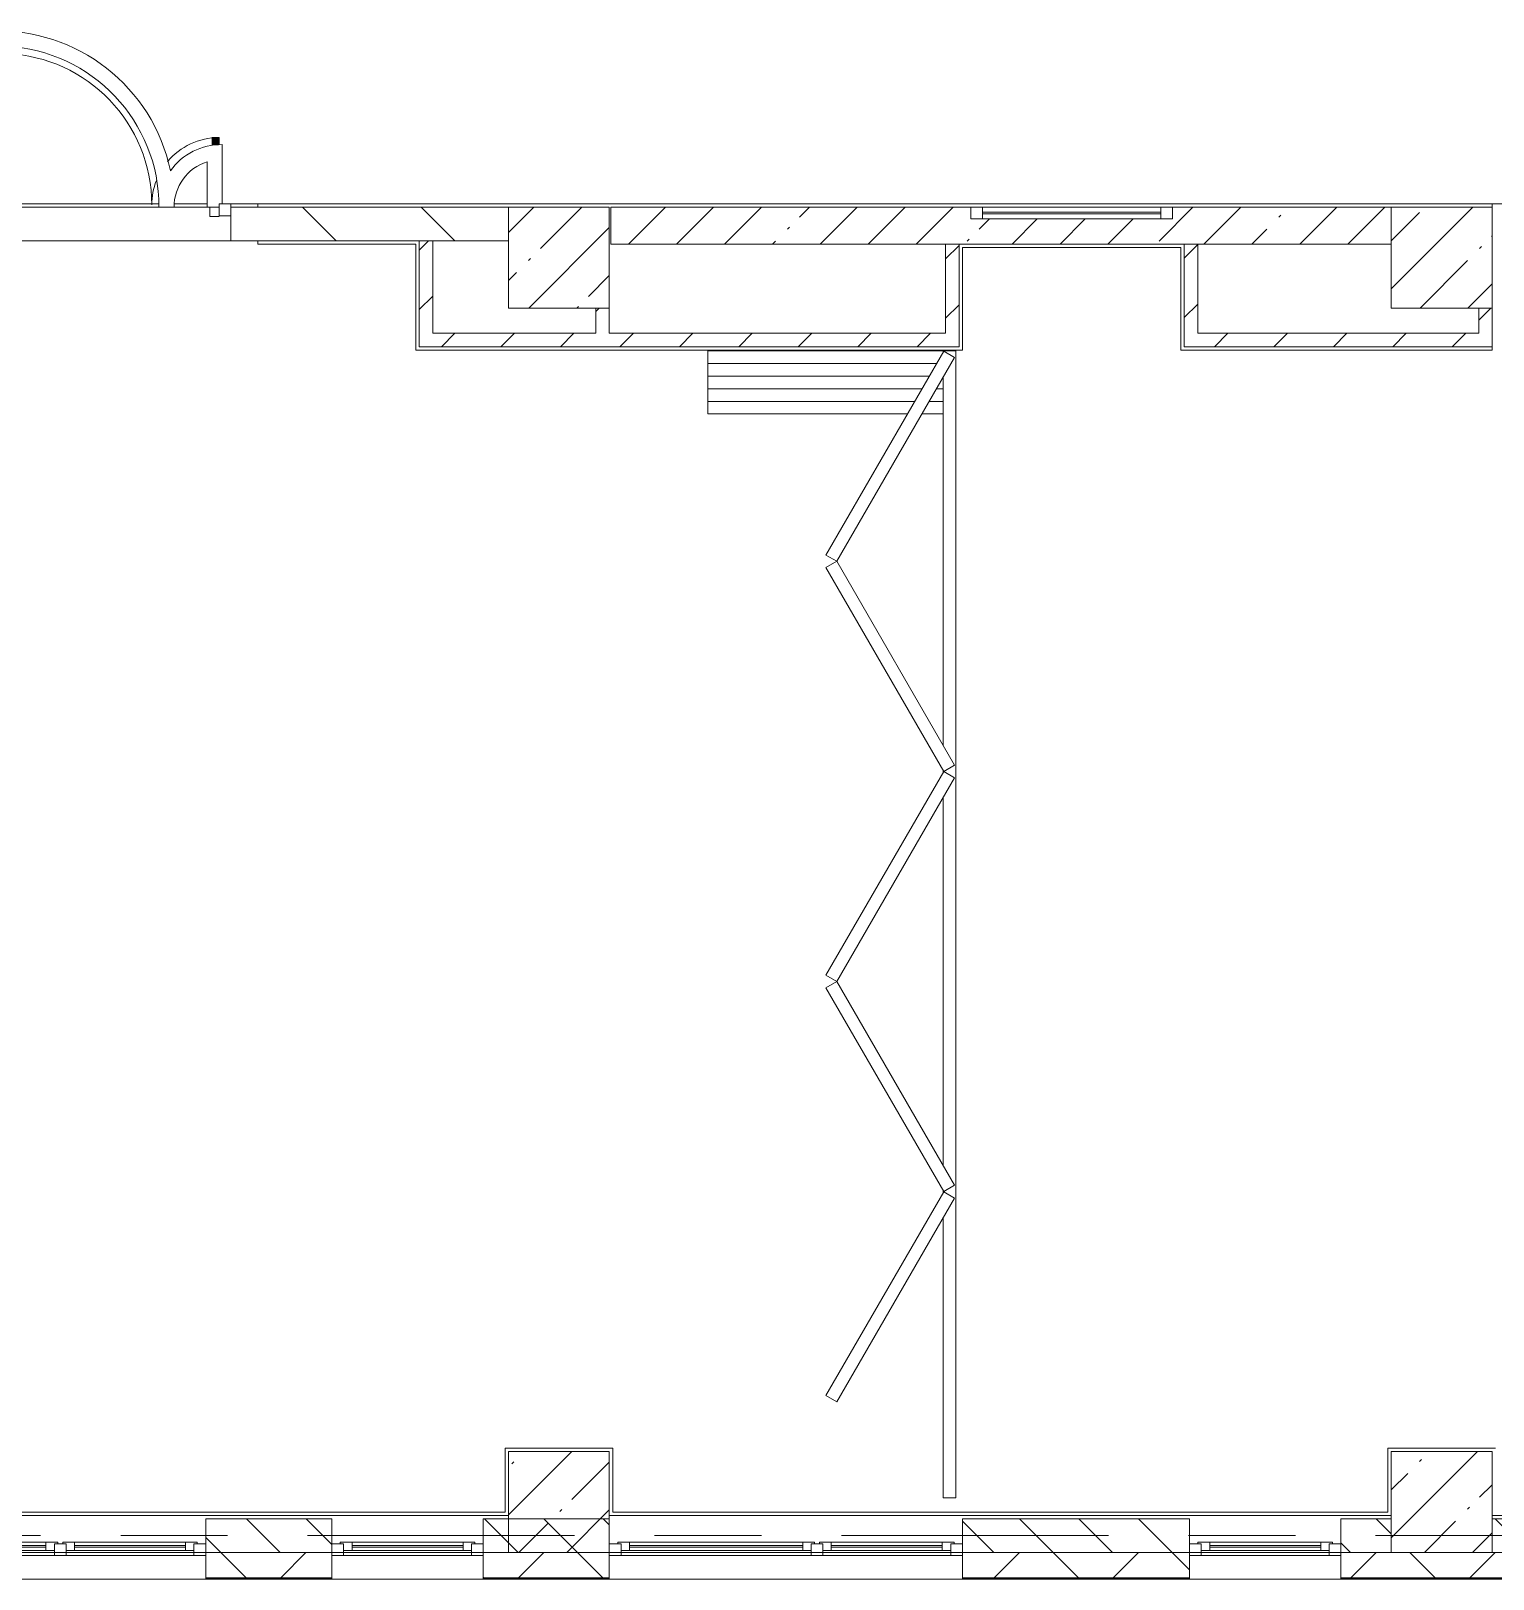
# Model space of a CAD drawing. Header units: millimetres. Extents: x 81469 to 279813, y -8553 to 29000.
# Drawn here: x 166624 to 175318, y -258 to 8948 of the extents above; entities that cross this region are included whole.
import ezdxf

# ---------------------------------------------------------------- set-up
doc = ezdxf.new("R2010")
doc.units = ezdxf.units.MM
doc.linetypes.add('Осевая', pattern=[3175, 635, -476.25, 1587.5, -476.25])
for name, color, linetype, lineweight, true_color in [('A-DETL-GENF-2', 7, 'Continuous', 5, 0xaaaaaa), ('A-DOOR-4', 7, 'Continuous', 5, 0xe2e2e2), ('A-DOOR-5', 7, 'Continuous', 5, 0xaaaaaa), ('A-DOOR-FRAM-4', 7, 'Continuous', 5, 0xaaaaaa), ('A-FLOR-2', 7, 'Continuous', 5, 0xaaaaaa)]:
    doc.layers.add(name, color=color, linetype=linetype, lineweight=lineweight, true_color=true_color)
for name, color, linetype, lineweight in [('A-GLAZ-3', 7, 'Continuous', 5), ('A-GLAZ-CWMG-2', 7, 'Continuous', 5), ('A-WALL', 7, 'Continuous', 9), ('A-WALL-4', 7, 'Continuous', 5), ('I-WALL-21', 7, 'Continuous', 5), ('S-COLS-1', 7, 'Continuous', 5), ('Оси-2', 7, 'Осевая', 9)]:
    doc.layers.add(name, color=color, linetype=linetype, lineweight=lineweight)
pattern_1 = [(45, (152802.76, 0), (-176.7767, 176.7767), [])]
pattern_2 = [(45, (152802.76, 0), (-285.123, 285.123), []), (45, (153087.9, 0), (-285.123, 285.123), [504.031, -100.806, 16.764, -84.042])]

# ---------------------------------------------------------------- blocks, each defined once
blk = doc.blocks.new('120_Окно_СКБ_2Ст - 120_Окно_СКБ_2Ст 2100х2500 _мал створка СЛЕВА_-V106-3_4_3_птичка')
at = {"layer": 'A-GLAZ-3'}
for p, q in [((-1050, -127), (-1050, -57)), ((-1050, -57), (-980, -57)), ((1050, -57), (-1050, -57)), ((-980, -57), (-980, -127)), ((-220, -87), (-980, -87)), ((-980, -87), (-980, -127)), ((-930, -137), (-930, -87)), ((-270, -137), (-270, -87)), ((-220, -127), (-220, -57)), ((-220, -57), (-150, -57)), ((-220, -127), (-220, -87)), ((-150, -57), (-150, -127)), ((980, -87), (-150, -87)), ((-150, -87), (-150, -127)), ((-100, -137), (-100, -87)), ((930, -137), (930, -87)), ((980, -127), (980, -57)), ((980, -57), (1050, -57)), ((980, -127), (980, -87)), ((1050, -57), (1050, -127)), ((-980, -127), (-1050, -127)), ((-1050, -127), (-1000, -127)), ((-980, -127), (-1000, -127)), ((-1000, -127), (-1000, -137)), ((-1000, -137), (-200, -137)), ((-200, -137), (-1000, -137)), ((-930, -107), (-270, -107)), ((-270, -117), (-930, -117)), ((-150, -127), (-220, -127)), ((-200, -127), (-220, -127)), ((-200, -127), (-170, -127)), ((-200, -137), (-200, -127)), ((-150, -127), (-170, -127)), ((-170, -127), (-170, -137)), ((-170, -137), (1000, -137)), ((1000, -137), (-170, -137)), ((-100, -107), (930, -107)), ((930, -117), (-100, -117)), ((1050, -127), (980, -127)), ((1000, -127), (980, -127)), ((1000, -127), (1050, -127)), ((1000, -137), (1000, -127))]:
    blk.add_line(p, q, dxfattribs=at)
blk = doc.blocks.new('120_Окно_СКБ_1Ст - 120_Окно_СКБ_1Ст 900х2500_h_-22445987-3_4_3_птичка')
at = {"layer": 'A-GLAZ-3'}
for p, q in [((-450, -127), (-450, -57)), ((-450, -57), (-380, -57)), ((450, -57), (-450, -57)), ((-380, -57), (-380, -127)), ((380, -87), (-380, -87)), ((-380, -87), (-380, -127)), ((-330, -137), (-330, -87)), ((330, -137), (330, -87)), ((380, -127), (380, -57)), ((380, -57), (450, -57)), ((380, -127), (380, -87)), ((450, -57), (450, -127)), ((-380, -127), (-450, -127)), ((-450, -127), (-400, -127)), ((-380, -127), (-400, -127)), ((-400, -127), (-400, -137)), ((-400, -137), (400, -137)), ((400, -137), (-400, -137)), ((-330, -107), (330, -107)), ((330, -117), (-330, -117)), ((450, -127), (380, -127)), ((400, -127), (380, -127)), ((400, -127), (450, -127)), ((400, -137), (400, -127))]:
    blk.add_line(p, q, dxfattribs=at)
blk = doc.blocks.new('120_Окно_СКБ_1Ст - 120_Окно_СКБ_1Ст 900х2500_h_-20664874-3_4_3_птичка')
at = {"layer": 'A-GLAZ-3'}
for p, q in [((-450, -127), (-450, -57)), ((-450, -57), (-380, -57)), ((450, -57), (-450, -57)), ((-380, -57), (-380, -127)), ((380, -87), (-380, -87)), ((-380, -87), (-380, -127)), ((-330, -137), (-330, -87)), ((330, -137), (330, -87)), ((380, -127), (380, -57)), ((380, -57), (450, -57)), ((380, -127), (380, -87)), ((450, -57), (450, -127)), ((-380, -127), (-450, -127)), ((-450, -127), (-400, -127)), ((-380, -127), (-400, -127)), ((-400, -127), (-400, -137)), ((-400, -137), (400, -137)), ((400, -137), (-400, -137)), ((-330, -107), (330, -107)), ((330, -117), (-330, -117)), ((450, -127), (380, -127)), ((400, -127), (380, -127)), ((400, -127), (450, -127)), ((400, -137), (400, -127))]:
    blk.add_line(p, q, dxfattribs=at)
blk = doc.blocks.new('DOR__перегородка__Прямоугольная - ТП-3_ Вн_ДПГ_6820х3300h-19315679-3_4_3_птичка')
at = {"layer": 'A-DOOR-5'}
for p, q in [((6445.2, 1474.2), (6820, 1474.2)), ((6445.2, 1474.2), (6445.2, 287.5)), ((6520.2, 1474.2), (6520.2, 244.2)), ((6595.2, 1474.2), (6595.2, 200.9)), ((6670.2, 1474.2), (6670.2, 157.6)), ((6745.2, 1474.2), (6745.2, 114.3)), ((6820, 1474.2), (6820, 0)), ((6445.2, 200.9), (6445.2, 75)), ((6520.2, 157.6), (6520.2, 75)), ((6595.2, 114.3), (6595.2, 75)), ((0, 75), (0, 0)), ((0, 75), (1664.5, 75)), ((0, 0), (6820, 0)), ((1814.5, 75), (1826.7, 75)), ((1976.7, 75), (4163.8, 75)), ((4313.8, 75), (4325, 75)), ((4475, 75), (6663.2, 75)), ((6813.2, 75), (6820, 75))]:
    blk.add_line(p, q, dxfattribs=at)
at = {"layer": 'A-DOOR-FRAM-4'}
for p, q in [((570.4, 706.9), (607.9, 771.8)), ((607.9, 771.8), (1820.3, 71.7)), ((1820.9, 71.7), (3033.3, 771.8)), ((3033.3, 771.8), (3070.8, 706.9)), ((3069.7, 706.9), (3107.3, 771.8)), ((3107.3, 771.8), (4319.6, 71.7)), ((4319.2, 71.7), (5531.6, 771.8)), ((5531.6, 771.8), (5569.1, 706.9)), ((5569.1, 706.9), (5606.6, 771.8)), ((5606.6, 771.8), (6818.9, 71.7)), ((1782.7, 6.7), (570.4, 706.9)), ((3070.8, 706.9), (1858.4, 6.7)), ((4282.1, 6.7), (3069.7, 706.9)), ((5569.1, 706.9), (4356.7, 6.7)), ((6781.4, 6.7), (5569.1, 706.9)), ((1820.3, 71.7), (1782.7, 6.7)), ((1858.4, 6.7), (1820.9, 71.7)), ((4319.6, 71.7), (4282.1, 6.7)), ((4356.7, 6.7), (4319.2, 71.7)), ((6818.9, 71.7), (6781.4, 6.7))]:
    blk.add_line(p, q, dxfattribs=at)
blk = doc.blocks.new('BSC_Колонна _Прямоугольная - 600х600-V202-3_4_3_птичка')
at = {"layer": 'S-COLS-1'}
h = blk.add_hatch(dxfattribs=at)
h.set_pattern_fill('FP_115', color=256, style=0, pattern_type=2)
h.set_pattern_definition([(45, (-22210, -7600), (-285.123, 285.123), []), (45, (-21924.88, -7600), (-285.123, 285.123), [504.031, -100.806, 16.764, -84.042])])
h.paths.add_polyline_path([(-300, -300), (300, -300), (300, 300), (-300, 300), (-300, 150.3)])
for p, q in [((300, 300), (-300, 300)), ((-300, 300), (-300, -300)), ((300, -300), (300, 300)), ((-300, -300), (300, -300))]:
    blk.add_line(p, q, dxfattribs=at)
blk = doc.blocks.new('BSC_Колонна _Прямоугольная - 600х600-V203-3_4_3_птичка')
at = {"layer": 'S-COLS-1'}
h = blk.add_hatch(dxfattribs=at)
h.set_pattern_fill('FP_116', color=256, style=0, pattern_type=2)
h.set_pattern_definition([(45, (-22210, -200), (-285.123, 285.123), []), (45, (-21924.88, -200), (-285.123, 285.123), [504.031, -100.806, 16.764, -84.042])])
h.paths.add_polyline_path([(-300, -300), (300, -300), (300, 300), (-300, 300)])
for p, q in [((300, 300), (-300, 300)), ((-300, 300), (-300, -300)), ((300, -300), (300, 300)), ((-300, -300), (300, -300))]:
    blk.add_line(p, q, dxfattribs=at)
blk = doc.blocks.new('BSC_Колонна _Прямоугольная - 600х600-V211-3_4_3_птичка')
at = {"layer": 'S-COLS-1'}
h = blk.add_hatch(dxfattribs=at)
h.set_pattern_fill('FP_126', color=256, style=0, pattern_type=2)
h.set_pattern_definition([(45, (-16960, -7600), (-285.123, 285.123), []), (45, (-16674.88, -7600), (-285.123, 285.123), [504.031, -100.806, 16.764, -84.042])])
h.paths.add_polyline_path([(-300, -300), (300, -300), (300, 300), (-300, 300)])
for p, q in [((300, 300), (-300, 300)), ((-300, 300), (-300, -300)), ((300, -300), (300, 300)), ((-300, -300), (300, -300))]:
    blk.add_line(p, q, dxfattribs=at)
blk = doc.blocks.new('120_Окно_СКБ_1Ст - 120_Окно_СКБ_1Ст 400х1200 EI30-24228621-3_4_3_птичка')
at = {"layer": 'A-GLAZ-3'}
for p, q in [((-600, 40), (-600, 110)), ((-600, 110), (-530, 110)), ((600, 110), (-600, 110)), ((-530, 110), (-530, 40)), ((530, 40), (530, 110)), ((530, 110), (600, 110)), ((600, 110), (600, 40)), ((-530, 40), (-600, 40)), ((-600, 40), (600, 40)), ((530, 80), (-530, 80)), ((530, 70), (-530, 70)), ((600, 40), (530, 40))]:
    blk.add_line(p, q, dxfattribs=at)
blk = doc.blocks.new('Прямоугольный импост - 50 x 70 мм-31927764-3_4_3_птичка')
at = {"layer": 'A-GLAZ-CWMG-2'}
for p, q in [((-70, 35), (0, 35)), ((-70, -35), (-70, 35)), ((0, 35), (0, -35)), ((0, -35), (-70, -35))]:
    blk.add_line(p, q, dxfattribs=at)
blk = doc.blocks.new('Дверь_Витражная_остекление_ - ДВН_ДАО_Главный вход_1200 в свету Д-22 _п_-31928779-3_4_3_птичка')
at = {"layer": 'A-DOOR-4'}
for points in [[(-615.1, 30), (-610, 30), (-615.1, 930)], [(610, 384.3), (650, 387.9), (650, 430), (610, 430), (610, 387.9)]]:
    blk.add_hatch(color=256, dxfattribs=at).paths.add_polyline_path(points)
at = {"layer": 'A-DETL-GENF-2'}
for p, q in [((-610, 30), (-610, 930)), ((650, 430), (610, 430)), ((610, 430), (610, 384.3)), ((650, 386.8), (650, 430)), ((-595, 30), (-615.1, 30)), ((-595, -40), (-595, 30)), ((595, -40), (595, 16)), ((-650, -40), (-595, -40)), ((650, -40), (595, -40))]:
    blk.add_line(p, q, dxfattribs=at)
at = {"layer": 'A-DOOR-5'}
blk.add_line((650, 430), (650, 386.8), dxfattribs=at)
for centre, radius, start, end in [((-650, 30), 900, 360, 87.74159), ((650, 30), 400, 90, 140.11585), ((650, 30), 400, 158.72613, 180)]:
    blk.add_arc(centre, radius, start, end, dxfattribs=at)

msp = doc.modelspace()

# ---------------------------------------------------------------- hatches: boundary and pattern name
at = {"layer": 'A-WALL-4'}
h = msp.add_hatch(dxfattribs=at)
h.set_pattern_fill('FP_66', color=256, style=0, pattern_type=2)
h.set_pattern_definition([(135, (152802.76, 0), (-176.7767, -176.7767), [])])
h.paths.add_polyline_path([(218061.5, -100), (218212.8, -100), (218212.8, 100), (217962.8, 100), (217962.8, -100)])
h.paths.add_polyline_path([(207807.2, -100), (208312.8, -100), (208312.8, 100), (207562.8, 100), (207562.8, -100)])
h.paths.add_polyline_path([(209712.8, -100), (210612.8, -100), (210612.8, 100), (209712.8, 100), (209712.8, -52.2)])
h.paths.add_polyline_path([(217062.8, -100), (217062.8, 100), (216512.8, 100), (216512.8, -100)])
h.paths.add_polyline_path([(214212.8, -100), (214412.8, -100), (214412.8, 100), (214212.8, 100), (214212.8, 42.9)])
h.paths.add_polyline_path([(196620.8, -100), (197112.8, -100), (197112.8, 100), (196212.8, 100), (196212.8, -100)])
h.paths.add_polyline_path([(200962.8, -100), (200962.8, 100), (200712.8, 100), (200712.8, -100)])
h.paths.add_polyline_path([(203812.8, -100), (203812.8, 100), (203062.8, 100), (203062.8, -100)])
h.paths.add_polyline_path([(195462.8, -100), (195712.8, -100), (195712.8, 100), (195462.8, 100)])
h.paths.add_polyline_path([(205212.8, -100), (205462.8, -100), (205462.8, 100), (205212.8, 100), (205212.8, 33.3)])
h.paths.add_polyline_path([(194562.8, -100), (194562.8, 100), (193942.8, 100), (193942.8, -100)])
h.paths.add_polyline_path([(186672.8, -100), (186672.8, 100), (186412.8, 100), (186412.8, -100)])
h.paths.add_polyline_path([(191342.8, -100), (191342.8, 100), (191292.8, 100), (191292.8, -100)])
h.paths.add_polyline_path([(182612.5, -100), (182785.6, -100), (182785.6, 100), (182612.5, 100), (182612.5, 55.2)])
h.paths.add_polyline_path([(190792.8, -100), (190792.8, 100), (190225.8, 100), (190225.8, -100)])
h.paths.add_polyline_path([(184502.1, -100), (184912.8, -100), (184912.8, 100), (183685.6, 100), (183685.6, -100)])
h.paths.add_polyline_path([(188772.8, -100), (189325.8, -100), (189325.8, 100), (188772.8, 100)])
h.paths.add_polyline_path([(175312.8, -100), (175512.8, -100), (175512.8, 100), (175312.8, 100), (175312.8, 63.6)])
h.paths.add_polyline_path([(177612.8, -100), (178362.8, -100), (178362.8, 100), (177612.8, 100)])
h.paths.add_polyline_path([(168412.8, -100), (168412.8, 100), (167662.8, 100), (167662.8, -100)])
h.paths.add_polyline_path([(174412.8, -100), (174712.8, -100), (174712.8, 100), (174412.8, 100)])
h.paths.add_polyline_path([(169312.8, -100), (170062.8, -100), (170062.8, 100), (169312.8, 100)])
h.paths.add_polyline_path([(172383.5, -100), (173512.8, -100), (173512.8, 100), (172162.8, 100), (172162.8, -100)])
h.paths.add_polyline_path([(179212.5, -100), (179212.5, 100), (178962.8, 100), (178962.8, -100)])
h.paths.add_polyline_path([(159632.8, -100), (160462.8, -100), (160462.8, 100), (159632.8, 100)])
h.paths.add_polyline_path([(163912.8, -100), (163912.8, 100), (163162.5, 100), (163162.5, -100)])
h.paths.add_polyline_path([(164925.9, -100), (164962.8, -100), (164962.8, 100), (164812.8, 100), (164812.8, -100)])
h = msp.add_hatch(dxfattribs=at)
h.set_pattern_fill('FP_68', color=256, style=0, pattern_type=2)
h.set_pattern_definition([(45, (152802.76, 0), (-353.5534, 353.5534), []), (135, (152802.76, 0), (-353.5534, -353.5534), [])])
h.paths.add_polyline_path([(207807.2, -250), (208312.8, -250), (208312.8, -100), (207562.8, -100), (207562.8, -250)])
h.paths.add_polyline_path([(209429.9, -250), (209429.9, -100), (209212.8, -100), (209212.8, -250)])
h.paths.add_polyline_path([(197112.8, -250), (197112.8, -100), (195462.8, -100), (195462.8, -250), (196620.8, -250)])
h.paths.add_polyline_path([(200962.8, -250), (200962.8, -100), (200212.8, -100), (200212.8, -250), (200712.8, -250)])
h.paths.add_polyline_path([(193942.8, -250), (194562.8, -250), (194562.8, -100), (193942.8, -100)])
h.paths.add_polyline_path([(205462.8, -250), (205462.8, -100), (204712.8, -100), (204712.8, -250), (205010.6, -250)])
h.paths.add_polyline_path([(203062.8, -250), (203812.8, -250), (203812.8, -100), (203062.8, -100)])
h.paths.add_polyline_path([(184502.1, -250), (184912.8, -250), (184912.8, -100), (183685.6, -100), (183685.6, -250)])
h.paths.add_polyline_path([(191842.8, -250), (191842.8, -100), (190225.8, -100), (190225.8, -250), (191027.6, -250)])
h.paths.add_polyline_path([(185812.8, -250), (186672.8, -250), (186672.8, -100), (185812.8, -100)])
h.paths.add_polyline_path([(188772.8, -250), (189325.8, -250), (189325.8, -100), (188772.8, -100)])
h.paths.add_polyline_path([(182785.6, -250), (182785.6, -100), (182012.5, -100), (182012.5, -250), (182637.7, -250)])
h.paths.add_polyline_path([(178908.9, -250), (179212.5, -250), (179212.5, -100), (177612.8, -100), (177612.8, -250), (177976.7, -250)])
h.paths.add_polyline_path([(175312.8, -250), (175512.8, -250), (175512.8, -100), (174412.8, -100), (174412.8, -250), (175180.1, -250)])
h.paths.add_polyline_path([(173512.8, -250), (173512.8, -100), (172162.8, -100), (172162.8, -250), (172383.5, -250)])
h.paths.add_polyline_path([(167662.8, -250), (168412.8, -250), (168412.8, -100), (167662.8, -100)])
h.paths.add_polyline_path([(170062.8, -250), (170062.8, -100), (169312.8, -100), (169312.8, -250), (169586.9, -250)])
h.paths.add_polyline_path([(164812.8, -250), (165562.8, -250), (165562.8, -100), (164812.8, -100)])
h.paths.add_polyline_path([(159632.8, -250), (161062.5, -250), (161062.5, -100), (159632.8, -100)])
h.paths.add_polyline_path([(156532.8, -250), (156532.8, -100), (152542.8, -100), (152542.8, -250), (155603.8, -250)])
h.paths.add_polyline_path([(163912.8, -250), (163912.8, -100), (163162.5, -100), (163162.5, -250)])
at = {"layer": 'I-WALL-21'}
h = msp.add_hatch(dxfattribs=at)
h.set_pattern_fill('FP_67', color=256, style=0, pattern_type=2)
h.set_pattern_definition([(135, (152802.76, 0), (-353.553, -353.553), [])])
h.paths.add_polyline_path([(169462.8, 7700), (169462.8, 7900), (167812, 7900), (167812, 7700), (169012.8, 7700)])
h.paths.add_polyline_path([(160462.8, 7700), (160462.8, 7900), (159332.8, 7900), (159332.8, 7700), (159913.8, 7700)])
h.paths.add_polyline_path([(161062.8, 7700), (164962.8, 7700), (164962.8, 7900), (164262.8, 7900), (164262.8, 7830), (163462.8, 7830), (163462.8, 7900), (161062.8, 7900), (161062.8, 7789.5)])
h.paths.add_polyline_path([(166372, 7700), (166372, 7900), (165562.8, 7900), (165562.8, 7700)])
h.paths.add_polyline_path([(156536, 7700), (156832.8, 7700), (156832.8, 7900), (156532.8, 7900), (156532.8, 7700)])
h = msp.add_hatch(dxfattribs=at)
h.set_pattern_fill('FP_64', color=256, style=0, pattern_type=2)
h.set_pattern_definition(pattern_2)
h.paths.add_polyline_path([(173481.8, 7680), (174712.8, 7680), (174712.8, 7900), (173412.3, 7900), (173412.3, 7830), (172212.3, 7830), (172212.3, 7900), (170072.8, 7900), (170072.8, 7680), (172383.5, 7680)])
h = msp.add_hatch(dxfattribs=at)
h.set_pattern_fill('FP_69', color=256, style=0, pattern_type=2)
h.set_pattern_definition(pattern_1)
h.paths.add_polyline_path([(169012.8, 7150), (169012.8, 7700), (168932.8, 7700), (168932.8, 7150)])
h = msp.add_hatch(dxfattribs=at)
h.set_pattern_fill('FP_69', color=256, style=0, pattern_type=2)
h.set_pattern_definition(pattern_1)
h.paths.add_polyline_path([(172142.8, 7070), (172142.8, 7680), (172062.8, 7680), (172062.8, 7070)])
h = msp.add_hatch(dxfattribs=at)
h.set_pattern_fill('FP_69', color=256, style=0, pattern_type=2)
h.set_pattern_definition(pattern_1)
h.paths.add_polyline_path([(173561.8, 7150), (173561.8, 7680), (173481.8, 7680), (173481.8, 7150)])
h = msp.add_hatch(dxfattribs=at)
h.set_pattern_fill('FP_69', color=256, style=0, pattern_type=2)
h.set_pattern_definition(pattern_1)
h.paths.add_polyline_path([(170062.8, 7150), (170062.8, 7300), (169982.8, 7300), (169982.8, 7150)])
h = msp.add_hatch(dxfattribs=at)
h.set_pattern_fill('FP_69', color=256, style=0, pattern_type=2)
h.set_pattern_definition(pattern_1)
h.paths.add_polyline_path([(175312.8, 7070), (175312.8, 7300), (175232.8, 7300), (175232.8, 7070)])
h = msp.add_hatch(dxfattribs=at)
h.set_pattern_fill('FP_69', color=256, style=0, pattern_type=2)
h.set_pattern_definition(pattern_1)
h.paths.add_polyline_path([(172062.8, 7070), (172062.8, 7150), (168932.8, 7150), (168932.8, 7070), (170519.1, 7070)])
h = msp.add_hatch(dxfattribs=at)
h.set_pattern_fill('FP_69', color=256, style=0, pattern_type=2)
h.set_pattern_definition(pattern_1)
h.paths.add_polyline_path([(175232.8, 7070), (175232.8, 7150), (173481.8, 7150), (173481.8, 7070), (174247.9, 7070)])
at = {"layer": 'S-COLS-1'}
h = msp.add_hatch(dxfattribs=at)
h.set_pattern_fill('FP_64', color=256, style=0, pattern_type=2)
h.set_pattern_definition(pattern_2)
h.paths.add_polyline_path([(169462.8, -100), (170062.8, -100), (170062.8, 500), (169462.8, 500)])

# ---------------------------------------------------------------- linework, layer by layer
at = {"layer": 'A-FLOR-2'}
for p, q in [((167761, 7919), (167761, 8271.9)), ((167671, 8169.4), (167671, 7900)), ((166476.9, 7920), (167384, 7920)), ((167477, 7920), (167671, 7920)), ((167972, 7920), (167761, 7920)), ((175407.7, 7920), (167972, 7920)), ((167972, 7900), (167972, 7920)), ((175312.8, 7920), (175312.8, 7900)), ((167385, 7900), (167475.1, 7900)), ((167671, 7900), (167742, 7900)), ((167972, 7680), (167972, 7700)), ((168912.8, 7680), (167972, 7680)), ((168912.8, 7050), (168912.8, 7680)), ((173461.8, 7660), (172162.8, 7660)), ((172162.8, 7660), (172162.8, 7050)), ((173461.8, 7050), (173461.8, 7660)), ((172162.8, 7050), (168912.8, 7050)), ((175312.8, 7050), (173461.8, 7050)), ((175312.8, 7070), (175312.8, 7050)), ((169442.8, 140), (169442.8, 520)), ((169442.8, 520), (170082.8, 520)), ((170082.8, 520), (170082.8, 140)), ((174692.8, 140), (174692.8, 520)), ((174692.8, 520), (175332.8, 520)), ((165582.8, 140), (169442.8, 140)), ((170082.8, 140), (174692.8, 140))]:
    msp.add_line(p, q, dxfattribs=at)
for centre, radius, start, end in [((166430, 7903), 1045, 11.78406, 92.36409), ((166430, 7903), 955, 359.82001, 87.18541), ((167754, 7903), 369, 88.91556, 144.66492), ((167754, 7903), 279, 107.31049, 180.6161)]:
    msp.add_arc(centre, radius, start, end, dxfattribs=at)
at = {"layer": 'A-WALL'}
for p, q in [((169012.8, 7700), (168932.8, 7700)), ((172142.8, 7680), (172062.8, 7680)), ((173561.8, 7680), (173481.8, 7680)), ((167662.8, -100), (168412.8, -100)), ((169312.8, -100), (170062.8, -100)), ((172162.8, -100), (173512.8, -100)), ((174412.8, -100), (174712.8, -100)), ((175312.8, -100), (175512.8, -100)), ((167662.8, -250), (168412.8, -250)), ((167662.8, -253), (168412.8, -253)), ((169312.8, -250), (170062.8, -250)), ((169312.8, -253), (170062.8, -253)), ((172162.8, -250), (173512.8, -250)), ((172162.8, -253), (173512.8, -253)), ((174412.8, -250), (175512.8, -250)), ((174412.8, -253), (175512.8, -253))]:
    msp.add_line(p, q, dxfattribs=at)
at = {"layer": 'A-WALL-4'}
for p, q in [((168412.8, 100), (167662.8, 100)), ((167662.8, 100), (167662.8, -258)), ((168412.8, -258), (168412.8, 100)), ((170062.8, 100), (169312.8, 100)), ((169312.8, 100), (169312.8, -258)), ((170062.8, -258), (170062.8, 100)), ((173512.8, 100), (172162.8, 100)), ((172162.8, 100), (172162.8, -258)), ((173512.8, -258), (173512.8, 100)), ((174712.8, 100), (174412.8, 100)), ((174412.8, 100), (174412.8, -258)), ((175512.8, 100), (175312.8, 100)), ((168412.8, -100), (169312.8, -100)), ((170062.8, -100), (172162.8, -100)), ((173512.8, -100), (174412.8, -100)), ((152534.8, -258), (182012.5, -258))]:
    msp.add_line(p, q, dxfattribs=at)
at = {"layer": 'I-WALL-21'}
for p, q in [((166476.9, 7900), (167385, 7900)), ((167475.1, 7900), (167671, 7900)), ((169462.8, 7900), (167812, 7900)), ((167812, 7900), (167812, 7700)), ((172212.3, 7900), (170072.8, 7900)), ((170072.8, 7900), (170072.8, 7680)), ((174712.8, 7900), (173412.3, 7900)), ((168932.8, 7700), (165562.8, 7700)), ((168932.8, 7700), (168932.8, 7070)), ((169012.8, 7700), (169462.8, 7700)), ((169012.8, 7150), (169012.8, 7700)), ((170072.8, 7680), (172062.8, 7680)), ((172062.8, 7680), (172062.8, 7150)), ((172142.8, 7070), (172142.8, 7680)), ((172142.8, 7680), (173481.8, 7680)), ((173481.8, 7680), (173481.8, 7070)), ((173561.8, 7150), (173561.8, 7680)), ((173561.8, 7680), (174712.8, 7680)), ((169982.8, 7300), (169982.8, 7150)), ((170062.8, 7150), (170062.8, 7300)), ((175232.8, 7300), (175232.8, 7150)), ((175312.8, 7070), (175312.8, 7300)), ((169982.8, 7150), (169012.8, 7150)), ((172062.8, 7150), (170062.8, 7150)), ((175232.8, 7150), (173561.8, 7150)), ((168932.8, 7070), (172142.8, 7070)), ((173481.8, 7070), (175312.8, 7070)), ((165562.8, 120), (169462.8, 120)), ((170062.8, 120), (174712.8, 120)), ((175312.8, 120), (177634.1, 120)), ((167662.8, -100), (165562.8, -100))]:
    msp.add_line(p, q, dxfattribs=at)
at = {"layer": 'S-COLS-1'}
for p, q in [((170062.8, 500), (169462.8, 500)), ((169462.8, 500), (169462.8, -100)), ((170062.8, -100), (170062.8, 500)), ((169462.8, -100), (170062.8, -100))]:
    msp.add_line(p, q, dxfattribs=at)
at = {"layer": 'Оси-2'}
msp.add_line((160807.2, 0), (179062.8, 0), dxfattribs=at)

# ---------------------------------------------------------------- block references
at = {"layer": 'A-DOOR-5'}
msp.add_blockref('Дверь_Витражная_остекление_ - ДВН_ДАО_Главный вход_1200 в свету Д-22 _п_-31928779-3_4_3_птичка', (167092, 7884), dxfattribs=at)
at = {"layer": 'A-DOOR-5', "rotation": 89.99999999999955}
msp.add_blockref('DOR__перегородка__Прямоугольная - ТП-3_ Вн_ДПГ_6820х3300h-19315679-3_4_3_птичка', (172122.8, 225), dxfattribs=at)
at = {"layer": 'A-GLAZ-3'}
msp.add_blockref('120_Окно_СКБ_1Ст - 120_Окно_СКБ_1Ст 400х1200 EI30-24228621-3_4_3_птичка', (172812.3, 7790), dxfattribs=at)
at = {"layer": 'A-GLAZ-3', "rotation": 180}
for name, p in [('120_Окно_СКБ_2Ст - 120_Окно_СКБ_2Ст 2100х2500 _мал створка СЛЕВА_-V106-3_4_3_птичка', (166612.8, -175)), ('120_Окно_СКБ_1Ст - 120_Окно_СКБ_1Ст 900х2500_h_-22445987-3_4_3_птичка', (168862.8, -175)), ('120_Окно_СКБ_2Ст - 120_Окно_СКБ_2Ст 2100х2500 _мал створка СЛЕВА_-V106-3_4_3_птичка', (171112.8, -175)), ('120_Окно_СКБ_1Ст - 120_Окно_СКБ_1Ст 900х2500_h_-20664874-3_4_3_птичка', (173962.8, -175))]:
    msp.add_blockref(name, p, dxfattribs=at)
at = {"layer": 'A-GLAZ-CWMG-2', "extrusion": (0, 0, -1), "rotation": 180}
msp.add_blockref('Прямоугольный импост - 50 x 70 мм-31927764-3_4_3_птичка', (-167812, 7884), dxfattribs=at)
at = {"layer": 'S-COLS-1'}
for name, p in [('BSC_Колонна _Прямоугольная - 600х600-V211-3_4_3_птичка', (169762.8, 7600)), ('BSC_Колонна _Прямоугольная - 600х600-V202-3_4_3_птичка', (175012.8, 7600)), ('BSC_Колонна _Прямоугольная - 600х600-V203-3_4_3_птичка', (175012.8, 200))]:
    msp.add_blockref(name, p, dxfattribs=at)

doc.saveas('drawing.dxf')
